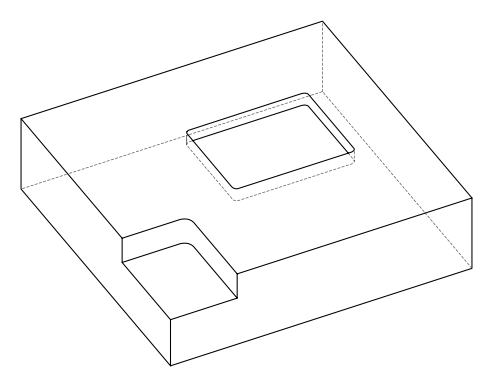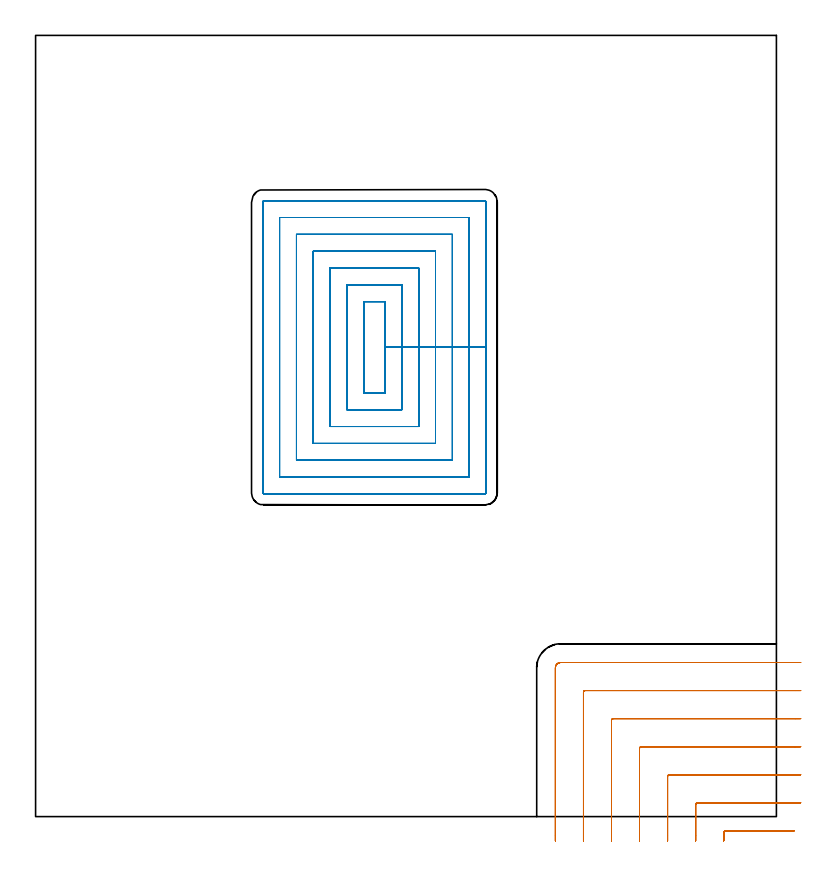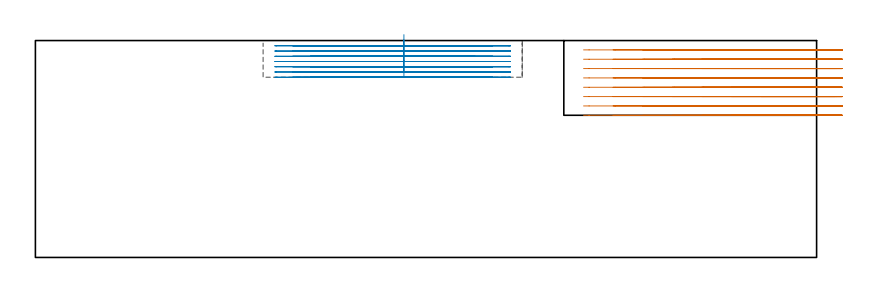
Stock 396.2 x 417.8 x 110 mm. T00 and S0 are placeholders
(PLAN: 2 operations, 1 tool changes, 51.1 min)
(1 MILL_CORNER_NOTCH_RECTANGULAR | CORNER_NOTCH_RECTANGULAR | UGT0201_094 | Follow Part, ap 5, ae 75% | 16.76 min | 447649 mm3)
(2 MILL_RECTANGULAR_POCKET | POCKET_RECTANGULAR_STRAIGHT | NXT0201_011 | Follow Part, ap 3, ae 75% | 34.37 min | 411884 mm3)
(TOOL UGT0201_094 | End mill 20 mm | D20 FL38 Z4)
(TOOL NXT0201_011 | ENDMILL 12mm [2P460-1200-NA 1630] | D12 FL38 Z6)
(OP 1 MILL_CORNER_NOTCH_RECTANGULAR)
G17 G21 G94 G90
T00 M6
G54
G17 G0 G90 X405.699 Y-7.6 S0 M3
G43 Z120. H0
Z105.262
G94 G1 X402.699 F250.
X368.993 F500.
G3 X368. Y-8.593 R1.
G1 Y-10.
Y-13. F250.
G0 Z120.
X409.2 Y7.4
Z105.262
G1 X406.2
X353.993 F500.
G3 X353. Y6.407 R1.
G1 Y-10.
Y-13. F250.
G0 Z120.
X409.2 Y22.4
Z105.262
G1 X406.2
X338.994 F500.
G3 X338. Y21.406 R1.
G1 Y-10.
Y-13. F250.
G0 Z120.
X409.2 Y37.4
Z105.262
G1 X406.2
X323.994 F500.
G3 X323. Y36.406 R1.
G1 Y-10.
Y-13. F250.
G0 Z120.
X409.2 Y52.4
Z105.262
G1 X406.2
X308.995 F500.
G3 X308. Y51.405 R1.
G1 Y-10.
Y-13. F250.
G0 Z120.
X409.2 Y67.4
Z105.262
G1 X406.2
X293.995 F500.
G3 X293. Y66.405 R1.
G1 Y-10.
Y-13. F250.
G0 Z120.
X409.2 Y82.4
Z105.262
G1 X406.2
X280.8 F500.
G3 X278. Y79.6 R2.8
G1 Y-10.
Y-13. F250.
G0 Z120.
X405.699 Y-7.6
Z100.525
G1 X402.699
X368.993 F500.
G3 X368. Y-8.593 R1.
G1 Y-10.
Y-13. F250.
G0 Z120.
X409.2 Y7.4
Z100.525
G1 X406.2
X353.993 F500.
G3 X353. Y6.407 R1.
G1 Y-10.
Y-13. F250.
G0 Z120.
X409.2 Y22.4
Z100.525
G1 X406.2
X338.994 F500.
G3 X338. Y21.406 R1.
G1 Y-10.
Y-13. F250.
G0 Z120.
X409.2 Y37.4
Z100.525
G1 X406.2
X323.994 F500.
G3 X323. Y36.406 R1.
G1 Y-10.
Y-13. F250.
G0 Z120.
X409.2 Y52.4
Z100.525
G1 X406.2
X308.995 F500.
G3 X308. Y51.405 R1.
G1 Y-10.
Y-13. F250.
G0 Z120.
X409.2 Y67.4
Z100.525
G1 X406.2
X293.995 F500.
G3 X293. Y66.405 R1.
G1 Y-10.
Y-13. F250.
G0 Z120.
X409.2 Y82.4
Z100.525
G1 X406.2
X280.8 F500.
G3 X278. Y79.6 R2.8
G1 Y-10.
Y-13. F250.
G0 Z120.
X405.699 Y-7.6
Z95.787
G1 X402.699
X368.993 F500.
G3 X368. Y-8.593 R1.
G1 Y-10.
Y-13. F250.
G0 Z120.
X409.2 Y7.4
Z95.787
G1 X406.2
X353.993 F500.
G3 X353. Y6.407 R1.
G1 Y-10.
Y-13. F250.
G0 Z120.
X409.2 Y22.4
Z95.787
G1 X406.2
X338.994 F500.
G3 X338. Y21.406 R1.
G1 Y-10.
Y-13. F250.
G0 Z120.
X409.2 Y37.4
Z95.787
G1 X406.2
X323.994 F500.
G3 X323. Y36.406 R1.
G1 Y-10.
Y-13. F250.
G0 Z120.
X409.2 Y52.4
Z95.787
G1 X406.2
X308.995 F500.
G3 X308. Y51.405 R1.
G1 Y-10.
Y-13. F250.
G0 Z120.
X409.2 Y67.4
Z95.787
G1 X406.2
X293.995 F500.
G3 X293. Y66.405 R1.
G1 Y-10.
Y-13. F250.
G0 Z120.
X409.2 Y82.4
Z95.787
G1 X406.2
X280.8 F500.
G3 X278. Y79.6 R2.8
G1 Y-10.
Y-13. F250.
G0 Z120.
X405.699 Y-7.6
Z91.05
G1 X402.699
X368.993 F500.
G3 X368. Y-8.593 R1.
G1 Y-10.
Y-13. F250.
G0 Z120.
X409.2 Y7.4
Z91.05
G1 X406.2
X353.993 F500.
G3 X353. Y6.407 R1.
G1 Y-10.
Y-13. F250.
G0 Z120.
X409.2 Y22.4
Z91.05
G1 X406.2
X338.994 F500.
G3 X338. Y21.406 R1.
G1 Y-10.
Y-13. F250.
G0 Z120.
X409.2 Y37.4
Z91.05
G1 X406.2
X323.994 F500.
G3 X323. Y36.406 R1.
G1 Y-10.
Y-13. F250.
G0 Z120.
X409.2 Y52.4
Z91.05
G1 X406.2
X308.995 F500.
G3 X308. Y51.405 R1.
G1 Y-10.
Y-13. F250.
G0 Z120.
X409.2 Y67.4
Z91.05
G1 X406.2
X293.995 F500.
G3 X293. Y66.405 R1.
G1 Y-10.
Y-13. F250.
G0 Z120.
X409.2 Y82.4
Z91.05
G1 X406.2
X280.8 F500.
G3 X278. Y79.6 R2.8
G1 Y-10.
Y-13. F250.
G0 Z120.
X405.699 Y-7.6
Z86.312
G1 X402.699
X368.993 F500.
G3 X368. Y-8.593 R1.
G1 Y-10.
Y-13. F250.
G0 Z120.
X409.2 Y7.4
Z86.312
G1 X406.2
X353.993 F500.
G3 X353. Y6.407 R1.
G1 Y-10.
Y-13. F250.
G0 Z120.
X409.2 Y22.4
Z86.312
G1 X406.2
X338.994 F500.
G3 X338. Y21.406 R1.
G1 Y-10.
Y-13. F250.
G0 Z120.
X409.2 Y37.4
Z86.312
G1 X406.2
X323.994 F500.
G3 X323. Y36.406 R1.
G1 Y-10.
Y-13. F250.
G0 Z120.
X409.2 Y52.4
Z86.312
G1 X406.2
X308.995 F500.
G3 X308. Y51.405 R1.
G1 Y-10.
Y-13. F250.
G0 Z120.
X409.2 Y67.4
Z86.312
G1 X406.2
X293.995 F500.
G3 X293. Y66.405 R1.
G1 Y-10.
Y-13. F250.
G0 Z120.
X409.2 Y82.4
Z86.312
G1 X406.2
X280.8 F500.
G3 X278. Y79.6 R2.8
G1 Y-10.
Y-13. F250.
G0 Z120.
X405.699 Y-7.6
Z81.575
G1 X402.699
X368.993 F500.
G3 X368. Y-8.593 R1.
G1 Y-10.
Y-13. F250.
G0 Z120.
X409.2 Y7.4
Z81.575
G1 X406.2
X353.993 F500.
G3 X353. Y6.407 R1.
G1 Y-10.
Y-13. F250.
G0 Z120.
X409.2 Y22.4
Z81.575
G1 X406.2
X338.994 F500.
G3 X338. Y21.406 R1.
G1 Y-10.
Y-13. F250.
G0 Z120.
X409.2 Y37.4
Z81.575
G1 X406.2
X323.994 F500.
G3 X323. Y36.406 R1.
G1 Y-10.
Y-13. F250.
G0 Z120.
X409.2 Y52.4
Z81.575
G1 X406.2
X308.995 F500.
G3 X308. Y51.405 R1.
G1 Y-10.
Y-13. F250.
G0 Z120.
X409.2 Y67.4
Z81.575
G1 X406.2
X293.995 F500.
G3 X293. Y66.405 R1.
G1 Y-10.
Y-13. F250.
G0 Z120.
X409.2 Y82.4
Z81.575
G1 X406.2
X280.8 F500.
G3 X278. Y79.6 R2.8
G1 Y-10.
Y-13. F250.
G0 Z120.
X405.699 Y-7.6
Z76.837
G1 X402.699
X368.993 F500.
G3 X368. Y-8.593 R1.
G1 Y-10.
Y-13. F250.
G0 Z120.
X409.2 Y7.4
Z76.837
G1 X406.2
X353.993 F500.
G3 X353. Y6.407 R1.
G1 Y-10.
Y-13. F250.
G0 Z120.
X409.2 Y22.4
Z76.837
G1 X406.2
X338.994 F500.
G3 X338. Y21.406 R1.
G1 Y-10.
Y-13. F250.
G0 Z120.
X409.2 Y37.4
Z76.837
G1 X406.2
X323.994 F500.
G3 X323. Y36.406 R1.
G1 Y-10.
Y-13. F250.
G0 Z120.
X409.2 Y52.4
Z76.837
G1 X406.2
X308.995 F500.
G3 X308. Y51.405 R1.
G1 Y-10.
Y-13. F250.
G0 Z120.
X409.2 Y67.4
Z76.837
G1 X406.2
X293.995 F500.
G3 X293. Y66.405 R1.
G1 Y-10.
Y-13. F250.
G0 Z120.
X409.2 Y82.4
Z76.837
G1 X406.2
X280.8 F500.
G3 X278. Y79.6 R2.8
G1 Y-10.
Y-13. F250.
G0 Z120.
X405.699 Y-7.6
Z72.1
G1 X402.699
X368.993 F500.
G3 X368. Y-8.593 R1.
G1 Y-10.
Y-13. F250.
G0 Z120.
X409.2 Y7.4
Z72.1
G1 X406.2
X353.993 F500.
G3 X353. Y6.407 R1.
G1 Y-10.
Y-13. F250.
G0 Z120.
X409.2 Y22.4
Z72.1
G1 X406.2
X338.994 F500.
G3 X338. Y21.406 R1.
G1 Y-10.
Y-13. F250.
G0 Z120.
X409.2 Y37.4
Z72.1
G1 X406.2
X323.994 F500.
G3 X323. Y36.406 R1.
G1 Y-10.
Y-13. F250.
G0 Z120.
X409.2 Y52.4
Z72.1
G1 X406.2
X308.995 F500.
G3 X308. Y51.405 R1.
G1 Y-10.
Y-13. F250.
G0 Z120.
X409.2 Y67.4
Z72.1
G1 X406.2
X293.995 F500.
G3 X293. Y66.405 R1.
G1 Y-10.
Y-13. F250.
G0 Z120.
X409.2 Y82.4
Z72.1
G1 X406.2
X280.8 F500.
G3 X278. Y79.6 R2.8
G1 Y-10.
Y-13. F250.
G0 Z120.
M5
M2
(OP 2 MILL_RECTANGULAR_POCKET)
G17 G21 G94 G90
T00 M6
G54
G17 G0 G90 X186.9 Y229.887 S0 M3
G43 Z120. H1
Z113.
G94 G1 Y251. Z107.343 F250.
Y275.4 F500.
X175.5
Y226.6
X186.9
Y251.
X195.9
Y284.4
X166.5
Y217.6
X195.9
Y251.
X204.9
Y293.4
X157.5
Y208.6
X204.9
Y251.
X213.9
Y302.4
X148.5
Y199.6
X213.9
Y251.
X222.9
Y311.4
X139.5
Y190.6
X222.9
Y251.
X231.9
Y320.4
X130.5
Y181.6
X231.9
Y251.
X240.9
Y328.7
G3 X240.2 Y329.4 R0.7
G1 X122.2
G3 X121.5 Y328.7 R0.7
G1 Y173.3
G3 X122.2 Y172.6 R0.7
G1 X240.2
G3 X240.9 Y173.3 R0.7
G1 Y251.
Y252.
G0 X186.9 Y229.887 Z110.343
G1 Y251. Z104.686 F250.
Y275.4 F500.
X175.5
Y226.6
X186.9
Y251.
X195.9
Y284.4
X166.5
Y217.6
X195.9
Y251.
X204.9
Y293.4
X157.5
Y208.6
X204.9
Y251.
X213.9
Y302.4
X148.5
Y199.6
X213.9
Y251.
X222.9
Y311.4
X139.5
Y190.6
X222.9
Y251.
X231.9
Y320.4
X130.5
Y181.6
X231.9
Y251.
X240.9
Y328.7
G3 X240.2 Y329.4 R0.7
G1 X122.2
G3 X121.5 Y328.7 R0.7
G1 Y173.3
G3 X122.2 Y172.6 R0.7
G1 X240.2
G3 X240.9 Y173.3 R0.7
G1 Y251.
Y252.
G0 X186.9 Y229.887 Z107.686
G1 Y251. Z102.029 F250.
Y275.4 F500.
X175.5
Y226.6
X186.9
Y251.
X195.9
Y284.4
X166.5
Y217.6
X195.9
Y251.
X204.9
Y293.4
X157.5
Y208.6
X204.9
Y251.
X213.9
Y302.4
X148.5
Y199.6
X213.9
Y251.
X222.9
Y311.4
X139.5
Y190.6
X222.9
Y251.
X231.9
Y320.4
X130.5
Y181.6
X231.9
Y251.
X240.9
Y328.7
G3 X240.2 Y329.4 R0.7
G1 X122.2
G3 X121.5 Y328.7 R0.7
G1 Y173.3
G3 X122.2 Y172.6 R0.7
G1 X240.2
G3 X240.9 Y173.3 R0.7
G1 Y251.
Y252.
G0 X186.9 Y229.887 Z105.029
G1 Y251. Z99.371 F250.
Y275.4 F500.
X175.5
Y226.6
X186.9
Y251.
X195.9
Y284.4
X166.5
Y217.6
X195.9
Y251.
X204.9
Y293.4
X157.5
Y208.6
X204.9
Y251.
X213.9
Y302.4
X148.5
Y199.6
X213.9
Y251.
X222.9
Y311.4
X139.5
Y190.6
X222.9
Y251.
X231.9
Y320.4
X130.5
Y181.6
X231.9
Y251.
X240.9
Y328.7
G3 X240.2 Y329.4 R0.7
G1 X122.2
G3 X121.5 Y328.7 R0.7
G1 Y173.3
G3 X122.2 Y172.6 R0.7
G1 X240.2
G3 X240.9 Y173.3 R0.7
G1 Y251.
Y252.
G0 X186.9 Y229.887 Z102.371
G1 Y251. Z96.714 F250.
Y275.4 F500.
X175.5
Y226.6
X186.9
Y251.
X195.9
Y284.4
X166.5
Y217.6
X195.9
Y251.
X204.9
Y293.4
X157.5
Y208.6
X204.9
Y251.
X213.9
Y302.4
X148.5
Y199.6
X213.9
Y251.
X222.9
Y311.4
X139.5
Y190.6
X222.9
Y251.
X231.9
Y320.4
X130.5
Y181.6
X231.9
Y251.
X240.9
Y328.7
G3 X240.2 Y329.4 R0.7
G1 X122.2
G3 X121.5 Y328.7 R0.7
G1 Y173.3
G3 X122.2 Y172.6 R0.7
G1 X240.2
G3 X240.9 Y173.3 R0.7
G1 Y251.
Y252.
G0 X186.9 Y229.887 Z99.714
G1 Y251. Z94.057 F250.
Y275.4 F500.
X175.5
Y226.6
X186.9
Y251.
X195.9
Y284.4
X166.5
Y217.6
X195.9
Y251.
X204.9
Y293.4
X157.5
Y208.6
X204.9
Y251.
X213.9
Y302.4
X148.5
Y199.6
X213.9
Y251.
X222.9
Y311.4
X139.5
Y190.6
X222.9
Y251.
X231.9
Y320.4
X130.5
Y181.6
X231.9
Y251.
X240.9
Y328.7
G3 X240.2 Y329.4 R0.7
G1 X122.2
G3 X121.5 Y328.7 R0.7
G1 Y173.3
G3 X122.2 Y172.6 R0.7
G1 X240.2
G3 X240.9 Y173.3 R0.7
G1 Y251.
Y252.
G0 X186.9 Y229.887 Z97.057
G1 Y251. Z91.4 F250.
Y275.4 F500.
X175.5
Y226.6
X186.9
Y251.
X195.9
Y284.4
X166.5
Y217.6
X195.9
Y251.
X204.9
Y293.4
X157.5
Y208.6
X204.9
Y251.
X213.9
Y302.4
X148.5
Y199.6
X213.9
Y251.
X222.9
Y311.4
X139.5
Y190.6
X222.9
Y251.
X231.9
Y320.4
X130.5
Y181.6
X231.9
Y251.
X240.9
Y328.7
G3 X240.2 Y329.4 R0.7
G1 X122.2
G3 X121.5 Y328.7 R0.7
G1 Y173.3
G3 X122.2 Y172.6 R0.7
G1 X240.2
G3 X240.9 Y173.3 R0.7
G1 Y251.
Y252.
G0 Z120.
M5
M2
